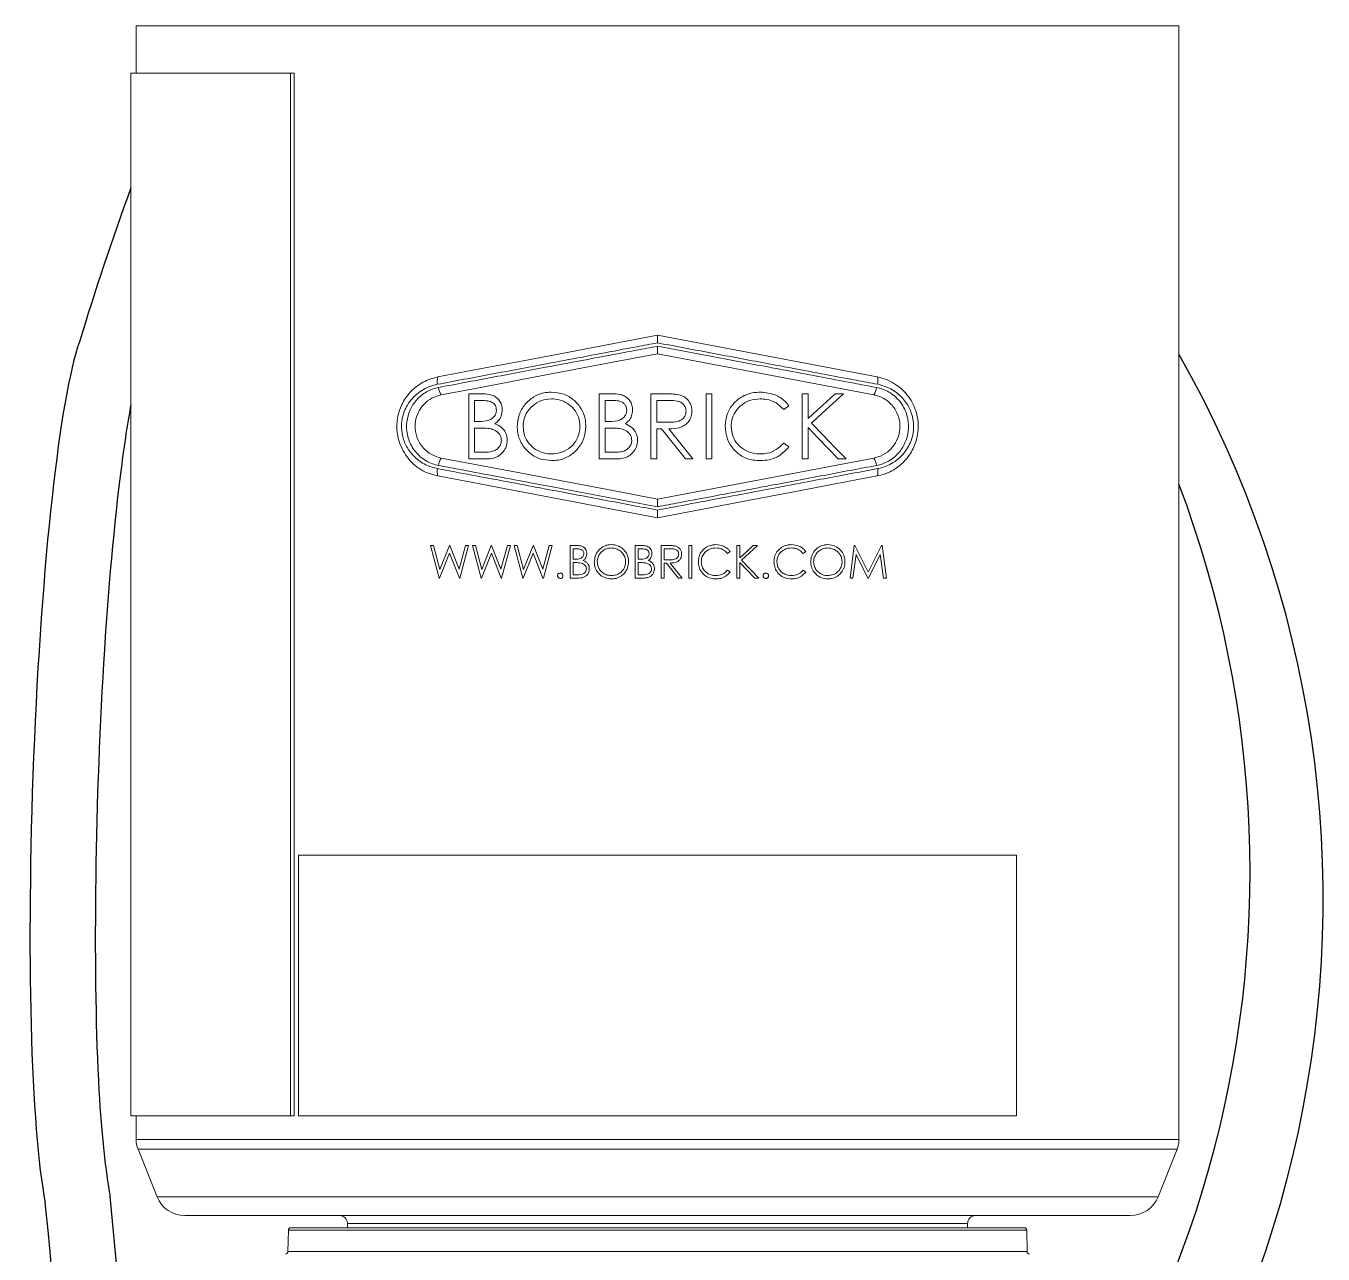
# Model space of a CAD drawing. Header units: inches. Extents: x 4.3 to 18.3, y 1.7 to 16.3.
# Drawn here: x 4.323 to 6.81, y 7.408 to 9.764 of the extents above; entities that cross this region are included whole.
import ezdxf

# ---------------------------------------------------------------- set-up
doc = ezdxf.new("R2010")
doc.units = ezdxf.units.IN
doc.header["$MEASUREMENT"] = 0
doc.layers.add('Object', color=4, linetype='Continuous')

msp = doc.modelspace()

# ---------------------------------------------------------------- linework, layer by layer
at = {"layer": 'Object', "color": 4, "linetype": 'Continuous', "lineweight": 15}
for p, q in [((4.533913, 9.763603), (6.533913, 9.763603)), ((4.533913, 9.763603), (4.533913, 9.67283)), ((6.533913, 7.627206), (6.533913, 9.763603)), ((4.523913, 9.67283), (4.829901, 9.67283)), ((4.523913, 9.67283), (4.523913, 7.67283)), ((4.836872, 9.67283), (4.829901, 9.67283)), ((4.829901, 9.67283), (4.829901, 7.67283)), ((4.836872, 9.67283), (4.836872, 7.67283)), ((5.533913, 9.170234), (5.955254, 9.090234)), ((5.542425, 9.15401), (5.533913, 9.155614)), ((5.533913, 9.134609), (5.948725, 9.055849)), ((5.171957, 9.057916), (5.196347, 9.057916)), ((5.171957, 8.932916), (5.171957, 9.057916)), ((5.421957, 9.057916), (5.446347, 9.057916)), ((5.421957, 8.932916), (5.421957, 9.057916)), ((5.521316, 9.057916), (5.546331, 9.057916)), ((5.521316, 8.932916), (5.521316, 9.057916)), ((5.627086, 9.057916), (5.638304, 9.057916)), ((5.627086, 8.932916), (5.627086, 9.057916)), ((5.638304, 9.057916), (5.638304, 8.932916)), ((5.811381, 9.057916), (5.822599, 9.057916)), ((5.811381, 8.932916), (5.811381, 9.057916)), ((5.822599, 9.057916), (5.822599, 9.010314)), ((5.874707, 9.057916), (5.890708, 9.057916)), ((5.183175, 9.045095), (5.183175, 9.005031)), ((5.1984, 9.045095), (5.183175, 9.045095)), ((5.433175, 9.045095), (5.433175, 9.005031)), ((5.4484, 9.045095), (5.433175, 9.045095)), ((5.555972, 9.045095), (5.532534, 9.045095)), ((5.532534, 9.045095), (5.532534, 9.003428)), ((5.78574, 9.034979), (5.775924, 9.027467)), ((5.183175, 9.005031), (5.190713, 9.005031)), ((5.183175, 8.99221), (5.183175, 8.945736)), ((5.190612, 8.99221), (5.183175, 8.99221)), ((5.433175, 9.005031), (5.440713, 9.005031)), ((5.433175, 8.99221), (5.433175, 8.945736)), ((5.440612, 8.99221), (5.433175, 8.99221)), ((5.532534, 9.003428), (5.555421, 9.003253)), ((5.532534, 8.990608), (5.532534, 8.932916)), ((5.541649, 8.990608), (5.532534, 8.990608)), ((5.555521, 8.990608), (5.601445, 8.932916)), ((5.822599, 8.993237), (5.822599, 8.932916)), ((5.775924, 8.963364), (5.78574, 8.955927)), ((5.205762, 8.932916), (5.171957, 8.932916)), ((5.183175, 8.945736), (5.199151, 8.945736)), ((5.455762, 8.932916), (5.421957, 8.932916)), ((5.433175, 8.945736), (5.449151, 8.945736)), ((5.532534, 8.932916), (5.521316, 8.932916)), ((5.948725, 8.93462), (5.533913, 8.85586)), ((5.601445, 8.932916), (5.587573, 8.932916)), ((5.638304, 8.932916), (5.627086, 8.932916)), ((5.822599, 8.932916), (5.811381, 8.932916)), ((5.895515, 8.932916), (5.880566, 8.932916)), ((5.525402, 8.836459), (5.533913, 8.834855)), ((5.098585, 8.766902), (5.104382, 8.766902)), ((5.115212, 8.704402), (5.098585, 8.766902)), ((5.104382, 8.766902), (5.116614, 8.721066)), ((5.116614, 8.721066), (5.134806, 8.766902)), ((5.134806, 8.766902), (5.135619, 8.766902)), ((5.135619, 8.766902), (5.153473, 8.721379)), ((5.153473, 8.721379), (5.165768, 8.766902)), ((5.171502, 8.766902), (5.15465, 8.704402)), ((5.165768, 8.766902), (5.171502, 8.766902)), ((5.178713, 8.766902), (5.18451, 8.766902)), ((5.19534, 8.704402), (5.178713, 8.766902)), ((5.18451, 8.766902), (5.196742, 8.721066)), ((5.196742, 8.721066), (5.214934, 8.766902)), ((5.214934, 8.766902), (5.215748, 8.766902)), ((5.215748, 8.766902), (5.233601, 8.721379)), ((5.233601, 8.721379), (5.245896, 8.766902)), ((5.25163, 8.766902), (5.234778, 8.704402)), ((5.245896, 8.766902), (5.25163, 8.766902)), ((5.258842, 8.766902), (5.264638, 8.766902)), ((5.275468, 8.704402), (5.258842, 8.766902)), ((5.264638, 8.766902), (5.27687, 8.721066)), ((5.27687, 8.721066), (5.295062, 8.766902)), ((5.295062, 8.766902), (5.295876, 8.766902)), ((5.295876, 8.766902), (5.313729, 8.721379)), ((5.313729, 8.721379), (5.326024, 8.766902)), ((5.331758, 8.766902), (5.314906, 8.704402)), ((5.326024, 8.766902), (5.331758, 8.766902)), ((5.366213, 8.766902), (5.378408, 8.766902)), ((5.366213, 8.704402), (5.366213, 8.766902)), ((5.371822, 8.760492), (5.371822, 8.74046)), ((5.379435, 8.760492), (5.371822, 8.760492)), ((5.491213, 8.766902), (5.503408, 8.766902)), ((5.491213, 8.704402), (5.491213, 8.766902)), ((5.496822, 8.760492), (5.496822, 8.74046)), ((5.504435, 8.760492), (5.496822, 8.760492)), ((5.540893, 8.766902), (5.5534, 8.766902)), ((5.540893, 8.704402), (5.540893, 8.766902)), ((5.546502, 8.760492), (5.546502, 8.739658)), ((5.558221, 8.760492), (5.546502, 8.760492)), ((5.593777, 8.704402), (5.593777, 8.766902)), ((5.593777, 8.766902), (5.599386, 8.766902)), ((5.599386, 8.766902), (5.599386, 8.704402)), ((5.685925, 8.766902), (5.691534, 8.766902)), ((5.685925, 8.704402), (5.685925, 8.766902)), ((5.691534, 8.766902), (5.691534, 8.743101)), ((5.725588, 8.766902), (5.694877, 8.738857)), ((5.717588, 8.766902), (5.725588, 8.766902)), ((5.903072, 8.704402), (5.911323, 8.766902)), ((5.911323, 8.766902), (5.912124, 8.766902)), ((5.912124, 8.766902), (5.937928, 8.71562)), ((5.963669, 8.766902), (5.964483, 8.766902)), ((5.964483, 8.766902), (5.972784, 8.704402)), ((5.135044, 8.752204), (5.116013, 8.704402)), ((5.153849, 8.704402), (5.135044, 8.752204)), ((5.215172, 8.752204), (5.196141, 8.704402)), ((5.233977, 8.704402), (5.215172, 8.752204)), ((5.2953, 8.752204), (5.276269, 8.704402)), ((5.314105, 8.704402), (5.2953, 8.752204)), ((5.371822, 8.74046), (5.375591, 8.74046)), ((5.371822, 8.73405), (5.371822, 8.710812)), ((5.375541, 8.73405), (5.371822, 8.73405)), ((5.496822, 8.74046), (5.500591, 8.74046)), ((5.496822, 8.73405), (5.496822, 8.710812)), ((5.500541, 8.73405), (5.496822, 8.73405)), ((5.546502, 8.739658), (5.557945, 8.739571)), ((5.546502, 8.733248), (5.546502, 8.704402)), ((5.551059, 8.733248), (5.546502, 8.733248)), ((5.574021, 8.704402), (5.551059, 8.733248)), ((5.557995, 8.733248), (5.580957, 8.704402)), ((5.673104, 8.755434), (5.668197, 8.751678)), ((5.691534, 8.734563), (5.691534, 8.704402)), ((5.694877, 8.738857), (5.727992, 8.704402)), ((5.818136, 8.755434), (5.813229, 8.751678)), ((5.914691, 8.749474), (5.908719, 8.704402)), ((5.93734, 8.704402), (5.914691, 8.749474)), ((5.961165, 8.749374), (5.938604, 8.704402)), ((5.96715, 8.704402), (5.961165, 8.749374)), ((5.371822, 8.710812), (5.37981, 8.710812)), ((5.496822, 8.710812), (5.50481, 8.710812)), ((5.668197, 8.719626), (5.673104, 8.715908)), ((5.813229, 8.719626), (5.818136, 8.715908)), ((5.116013, 8.704402), (5.115212, 8.704402)), ((5.15465, 8.704402), (5.153849, 8.704402)), ((5.196141, 8.704402), (5.19534, 8.704402)), ((5.234778, 8.704402), (5.233977, 8.704402)), ((5.276269, 8.704402), (5.275468, 8.704402)), ((5.314906, 8.704402), (5.314105, 8.704402)), ((5.383115, 8.704402), (5.366213, 8.704402)), ((5.508115, 8.704402), (5.491213, 8.704402)), ((5.546502, 8.704402), (5.540893, 8.704402)), ((5.580957, 8.704402), (5.574021, 8.704402)), ((5.599386, 8.704402), (5.593777, 8.704402)), ((5.691534, 8.704402), (5.685925, 8.704402)), ((5.727992, 8.704402), (5.720518, 8.704402)), ((5.908719, 8.704402), (5.903072, 8.704402)), ((5.938604, 8.704402), (5.93734, 8.704402)), ((5.972784, 8.704402), (5.96715, 8.704402)), ((4.845413, 8.17283), (6.222413, 8.17283)), ((4.845413, 8.17283), (4.845413, 7.67283)), ((6.222413, 8.17283), (6.222413, 7.67283)), ((4.523913, 7.67283), (4.829901, 7.67283)), ((4.533913, 7.67283), (4.533913, 7.627206)), ((4.836872, 7.67283), (4.829901, 7.67283)), ((4.845413, 7.67283), (6.222413, 7.67283)), ((4.533913, 7.627206), (6.533913, 7.627206)), ((4.53749, 7.608636), (6.530337, 7.608636)), ((4.53749, 7.608636), (4.573913, 7.517577)), ((6.493913, 7.517577), (6.530337, 7.608636)), ((4.573913, 7.517577), (6.493913, 7.517577)), ((6.440526, 7.481432), (4.627301, 7.481432)), ((4.939163, 7.466432), (6.128663, 7.466432)), ((4.939163, 7.466432), (4.939163, 7.458202)), ((6.128663, 7.458202), (6.128663, 7.466432)), ((4.825828, 7.453289), (4.825115, 7.412471)), ((6.241999, 7.453289), (4.825828, 7.453289)), ((4.830827, 7.458202), (6.237, 7.458202)), ((6.242712, 7.412471), (6.241999, 7.453289)), ((4.825115, 7.412471), (6.242712, 7.412471))]:
    msp.add_line(p, q, dxfattribs=at)
at = {"layer": 'Object', "color": 4, "linetype": 'Continuous', "lineweight": 15, "flags": 128}
for points in [[(5.112573, 9.090234), (5.192953, 9.105496), (5.275911, 9.121248), (5.36082, 9.137369), (5.447038, 9.153739), (5.533913, 9.170234)], [(5.119102, 9.055849), (5.198364, 9.070898), (5.28008, 9.086414), (5.363653, 9.102282), (5.448471, 9.118386), (5.533913, 9.134609)], [(5.822599, 9.010314), (5.840071, 9.026275), (5.857442, 9.042144), (5.874707, 9.057916)], [(5.890708, 9.057916), (5.870385, 9.039358), (5.849908, 9.020658), (5.829284, 9.001826)], [(5.587573, 8.932916), (5.564619, 8.961752), (5.541649, 8.990608)], [(5.880566, 8.932916), (5.861375, 8.952886), (5.84205, 8.972996), (5.822599, 8.993237)], [(5.829284, 9.001826), (5.851536, 8.978674), (5.873617, 8.9557), (5.895515, 8.932916)], [(5.533913, 8.85586), (5.448471, 8.872083), (5.363653, 8.888187), (5.28008, 8.904055), (5.198364, 8.919571), (5.119102, 8.93462)], [(5.533913, 8.820234), (5.447038, 8.836729), (5.36082, 8.8531), (5.275911, 8.869221), (5.192953, 8.884973), (5.112573, 8.900234)], [(5.955254, 8.900234), (5.874874, 8.884973), (5.791916, 8.869221), (5.707006, 8.8531), (5.620788, 8.836729), (5.533913, 8.820234)], [(5.691534, 8.743101), (5.704576, 8.755015), (5.717588, 8.766902)], [(5.937928, 8.71562), (5.95084, 8.741343), (5.963669, 8.766902)], [(5.720518, 8.704402), (5.706044, 8.719463), (5.691534, 8.734563)]]:
    msp.add_lwpolyline(points, dxfattribs=at)
at = {"layer": 'Object', "color": 3}
for centre, radius, start, end in [((4.691508, 8.087511), 2.118857, 306.116621, 29.59616), ((4.571533, 8.140698), 2.098644, 307.72544, 20.760399)]:
    msp.add_arc(centre, radius, start, end, dxfattribs=at)
at = {"layer": 'Object', "color": 4, "linetype": 'Continuous', "lineweight": 15}
for centre, radius, start, end in [((5.137867, 9.081504), 0.026758, 160.956344, 191.686758), ((5.929959, 9.081504), 0.026759, 348.313638, 19.043261), ((5.146184, 9.074228), 0.03273, 187.425535, 214.16315), ((5.921643, 9.074228), 0.03273, 325.83649, 352.574305), ((5.146184, 8.91624), 0.03273, 145.836874, 172.574454), ((5.921643, 8.91624), 0.03273, 7.425706, 34.163485), ((5.137867, 8.908965), 0.026758, 168.31327, 199.043625), ((5.929959, 8.908965), 0.026759, 340.95677, 11.686335), ((4.583913, 7.627206), 0.05, 180, 201.801409), ((6.483913, 7.627206), 0.05, 338.198591, 0), ((4.627301, 7.538932), 0.0575, 201.801409, 270), ((6.440526, 7.538932), 0.0575, 270, 338.198591), ((4.924163, 7.466432), 0.015, 0, 90), ((6.143663, 7.466432), 0.015, 90, 180), ((4.830827, 7.453202), 0.005, 90, 179), ((6.237, 7.453202), 0.005, 1, 90), ((4.820116, 7.412559), 0.005, 276.663916, 359), ((6.247711, 7.412559), 0.005, 181, 263.336084)]:
    msp.add_arc(centre, radius, start, end, dxfattribs=at)
at = {"layer": 'Object', "color": 2}
for radius in [8.843932, 8.718932]:
    msp.add_arc((-4.314091, 6.619902), radius, 355.9094387, 5.8323523, dxfattribs=at)
for centre, major_axis, ratio, start_param, end_param in [((5.641082, 9.597666), (1.075106, 2.206705), 0.39619167, 1.82576062, 1.95842751), ((4.420195, 8.316924), (0.030791, 0.877469), 0.09628836, 0.29287133, 2.7532896)]:
    msp.add_ellipse(centre, major_axis=major_axis, ratio=ratio, start_param=start_param, end_param=end_param, dxfattribs=at)
at = {"layer": 'Object', "color": 4, "linetype": 'Continuous', "lineweight": 15}
for points, knots in [([(5.533913, 9.155614), (5.520797, 9.153142), (5.460934, 9.141861), (5.389505, 9.128404), (5.296135, 9.110817), (5.213511, 9.095257), (5.145612, 9.082475), (5.111663, 9.076083)], [0, 0, 0, 0, 0.09045878, 0.41286411, 0.49328977, 0.74664651, 1, 1, 1, 1]), ([(5.533913, 9.170234), (5.533913, 9.169231), (5.533913, 9.166923), (5.533913, 9.161879), (5.533913, 9.157765), (5.533913, 9.155679), (5.533913, 9.155614)], [0, 0, 0, 0, 0.27485987, 0.63175524, 0.98855057, 1, 1, 1, 1]), ([(5.113728, 9.069998), (5.14709, 9.076292), (5.213814, 9.08888), (5.295131, 9.104216), (5.387823, 9.121693), (5.459801, 9.135262), (5.520231, 9.146651), (5.533913, 9.14923)], [0, 0, 0, 0, 0.25011185, 0.50022685, 0.58106949, 0.90514747, 1, 1, 1, 1]), ([(5.533913, 9.14923), (5.533913, 9.149165), (5.533913, 9.147078), (5.533913, 9.142964), (5.533913, 9.13792), (5.533913, 9.135613), (5.533913, 9.134609)], [0, 0, 0, 0, 0.01144997, 0.36824477, 0.72514013, 1, 1, 1, 1]), ([(5.533913, 9.14923), (5.569978, 9.142433), (5.642106, 9.128838), (5.725007, 9.113208), (5.817005, 9.09586), (5.886046, 9.082838), (5.941502, 9.072375), (5.954098, 9.069998)], [0, 0, 0, 0, 0.24990083, 0.49980056, 0.58064388, 0.90474363, 1, 1, 1, 1]), ([(5.956164, 9.076083), (5.942366, 9.078681), (5.885725, 9.089343), (5.815377, 9.10259), (5.724995, 9.119612), (5.645486, 9.134589), (5.576779, 9.147536), (5.542425, 9.15401)], [0, 0, 0, 0, 0.1059086, 0.43475608, 0.51678374, 0.7583914, 1, 1, 1, 1]), ([(5.112573, 8.900234), (5.105604, 8.902045), (5.087115, 8.906848), (5.061118, 8.924906), (5.040662, 8.954252), (5.032503, 8.987236), (5.035152, 9.017968), (5.046056, 9.044991), (5.064658, 9.067978), (5.087804, 9.083719), (5.105193, 9.088293), (5.112573, 9.090234)], [0, 0, 0, 0, 0.08435265, 0.22381086, 0.35813983, 0.47661263, 0.58064869, 0.68146045, 0.78947066, 0.91064225, 1, 1, 1, 1]), ([(5.955254, 9.090234), (5.95831, 9.089558), (5.97288, 9.08633), (5.997211, 9.073833), (6.021402, 9.047211), (6.032322, 9.018596), (6.034816, 8.99126), (6.030838, 8.965641), (6.017736, 8.939082), (5.996883, 8.917144), (5.974691, 8.904819), (5.959791, 8.901305), (5.955254, 8.900234)], [0, 0, 0, 0, 0.036752584, 0.17524432, 0.312812141, 0.437403418, 0.499759221, 0.604687064, 0.709370849, 0.820343658, 0.945294148, 1, 1, 1, 1]), ([(5.111663, 9.076083), (5.108672, 9.075417), (5.095708, 9.072529), (5.074283, 9.061455), (5.053752, 9.039032), (5.045909, 9.019167), (5.043518, 9.006362), (5.042198, 8.994642), (5.044096, 8.975447), (5.053532, 8.953003), (5.069734, 8.933519), (5.089952, 8.920035), (5.105165, 8.916076), (5.111663, 8.914385)], [0, 0, 0, 0, 0.041756346, 0.181005542, 0.320019379, 0.434194802, 0.444459833, 0.482545795, 0.580500832, 0.679131712, 0.786417349, 0.908762699, 1, 1, 1, 1]), ([(5.113728, 8.92047), (5.109907, 8.921383), (5.097363, 8.924379), (5.078162, 8.935777), (5.060891, 8.956898), (5.053256, 8.979348), (5.051997, 9.001238), (5.056099, 9.022075), (5.067579, 9.04303), (5.085228, 9.059703), (5.10188, 9.067469), (5.111887, 9.069606), (5.113728, 9.069998)], [0, 0, 0, 0, 0.05891646, 0.19342388, 0.32406322, 0.44454208, 0.51452909, 0.62224176, 0.73078945, 0.84635484, 0.97173513, 1, 1, 1, 1]), ([(5.119102, 8.93462), (5.114623, 8.935785), (5.102817, 8.938855), (5.086245, 8.9504), (5.073277, 8.969034), (5.068027, 8.989942), (5.069662, 9.009717), (5.076784, 9.027258), (5.088922, 9.04202), (5.103709, 9.051847), (5.114585, 9.054674), (5.119102, 9.055849)], [0, 0, 0, 0, 0.08503447, 0.22415347, 0.35655312, 0.47462973, 0.58077283, 0.68418777, 0.79357048, 0.91426327, 1, 1, 1, 1]), ([(5.196347, 9.057916), (5.201131, 9.057787), (5.209665, 9.057559), (5.221064, 9.054066), (5.22906, 9.047545), (5.234245, 9.039157), (5.235923, 9.031839), (5.236039, 9.027704), (5.23606, 9.026941)], [0, 0, 0, 0, 0.25810772, 0.46041747, 0.62488164, 0.78909129, 0.96109702, 1, 1, 1, 1]), ([(5.264906, 8.994865), (5.265633, 9.002528), (5.267088, 9.017878), (5.278678, 9.038089), (5.295409, 9.05263), (5.313386, 9.060123), (5.325095, 9.060834), (5.32981, 9.061121)], [0, 0, 0, 0, 0.21961297, 0.43993094, 0.65590946, 0.86142152, 1, 1, 1, 1]), ([(5.32981, 9.061121), (5.33808, 9.060424), (5.353361, 9.059138), (5.372996, 9.047383), (5.387737, 9.031162), (5.39542, 9.012639), (5.396068, 9.000221), (5.396316, 8.995466)], [0, 0, 0, 0, 0.239433069, 0.442446312, 0.644716762, 0.863966385, 1, 1, 1, 1]), ([(5.446347, 9.057916), (5.451864, 9.05777), (5.460677, 9.057537), (5.472243, 9.053341), (5.479654, 9.046824), (5.4846, 9.038249), (5.485935, 9.0313), (5.486046, 9.027431), (5.48606, 9.026941)], [0, 0, 0, 0, 0.28926811, 0.46198731, 0.63565991, 0.79656787, 0.97423648, 1, 1, 1, 1]), ([(5.546331, 9.057916), (5.548701, 9.057907), (5.55344, 9.05789), (5.56291, 9.057673), (5.569957, 9.056797), (5.574652, 9.056213)], [0, 0, 0, 0, 0.2502667, 0.50056245, 1, 1, 1, 1]), ([(5.574652, 9.056213), (5.578393, 9.054994), (5.585897, 9.05255), (5.59443, 9.044277), (5.599243, 9.034401), (5.599655, 9.027577), (5.599842, 9.024487)], [0, 0, 0, 0, 0.26676983, 0.53507781, 0.78947111, 1, 1, 1, 1]), ([(5.663945, 8.996142), (5.664611, 9.003826), (5.665949, 9.019258), (5.678091, 9.038653), (5.694902, 9.052969), (5.713445, 9.060218), (5.725997, 9.060856), (5.731202, 9.061121)], [0, 0, 0, 0, 0.21817104, 0.4381888, 0.63444086, 0.84839515, 1, 1, 1, 1]), ([(5.731202, 9.061121), (5.740917, 9.060132), (5.757771, 9.058417), (5.775964, 9.046849), (5.783127, 9.038152), (5.78574, 9.034979)], [0, 0, 0, 0, 0.463659534, 0.80435494, 1, 1, 1, 1]), ([(5.948725, 9.055849), (5.950856, 9.055371), (5.960349, 9.053242), (5.975964, 9.045025), (5.991176, 9.027933), (5.997929, 9.009903), (5.999488, 8.992569), (5.996904, 8.976109), (5.988318, 8.958971), (5.974749, 8.944991), (5.960652, 8.937393), (5.951407, 8.935244), (5.948725, 8.93462)], [0, 0, 0, 0, 0.04023928, 0.179285045, 0.314989946, 0.437966085, 0.499793075, 0.606600887, 0.71320435, 0.825181953, 0.949285866, 1, 1, 1, 1]), ([(5.954098, 9.069998), (5.957919, 9.069086), (5.970464, 9.06609), (5.989665, 9.054692), (6.006935, 9.033571), (6.014571, 9.011121), (6.01583, 8.989231), (6.011728, 8.968394), (6.000248, 8.947439), (5.982598, 8.930766), (5.965947, 8.922999), (5.955939, 8.920863), (5.954098, 8.92047)], [0, 0, 0, 0, 0.05891618, 0.19342365, 0.32406305, 0.44454194, 0.514529, 0.62224178, 0.73078935, 0.84635478, 0.97173512, 1, 1, 1, 1]), ([(5.956164, 8.914385), (5.959154, 8.915052), (5.972119, 8.91794), (5.993543, 8.929014), (6.014074, 8.951437), (6.021918, 8.971302), (6.024309, 8.984107), (6.025629, 8.995827), (6.023731, 9.015022), (6.014295, 9.037466), (5.998093, 9.05695), (5.977874, 9.070434), (5.962662, 9.074392), (5.956164, 9.076083)], [0, 0, 0, 0, 0.041756351, 0.181005575, 0.320019232, 0.434194783, 0.44445976, 0.482545727, 0.58050073, 0.679131641, 0.786417299, 0.908762422, 1, 1, 1, 1]), ([(5.224842, 9.026716), (5.224668, 9.028849), (5.224357, 9.03264), (5.221682, 9.037411), (5.21766, 9.04119), (5.209809, 9.044659), (5.202996, 9.04492), (5.1984, 9.045095)], [0, 0, 0, 0, 0.16851362, 0.29936745, 0.42973481, 0.61530511, 1, 1, 1, 1]), ([(5.330361, 9.0483), (5.323862, 9.047608), (5.310857, 9.046222), (5.293726, 9.035922), (5.281546, 9.021101), (5.276581, 9.006324), (5.276234, 8.997669), (5.276124, 8.994915)], [0, 0, 0, 0, 0.23254595, 0.4653615, 0.69599786, 0.90327546, 1, 1, 1, 1]), ([(5.385099, 8.995491), (5.384582, 9.001417), (5.383546, 9.013299), (5.374498, 9.028714), (5.36126, 9.040061), (5.346125, 9.047125), (5.335298, 9.047932), (5.330361, 9.0483)], [0, 0, 0, 0, 0.20783243, 0.4167132, 0.61137184, 0.82281549, 1, 1, 1, 1]), ([(5.474842, 9.026716), (5.474601, 9.029274), (5.474194, 9.033589), (5.470655, 9.038619), (5.465752, 9.042365), (5.458064, 9.044743), (5.451907, 9.044967), (5.4484, 9.045095)], [0, 0, 0, 0, 0.20754893, 0.35007094, 0.49175319, 0.71044432, 1, 1, 1, 1]), ([(5.588624, 9.024512), (5.588389, 9.026832), (5.587916, 9.031485), (5.584054, 9.037476), (5.578726, 9.041933), (5.569117, 9.045046), (5.561432, 9.045075), (5.555972, 9.045095)], [0, 0, 0, 0, 0.15817071, 0.31726404, 0.47512814, 0.62710865, 1, 1, 1, 1]), ([(5.730501, 9.0483), (5.723661, 9.047644), (5.709949, 9.046327), (5.692138, 9.035674), (5.680113, 9.02064), (5.675599, 9.006284), (5.675269, 8.997979), (5.675163, 8.99529)], [0, 0, 0, 0, 0.24242719, 0.48602556, 0.70945558, 0.90593162, 1, 1, 1, 1]), ([(5.775924, 9.027467), (5.771306, 9.032135), (5.762057, 9.041483), (5.745368, 9.047499), (5.734695, 9.048074), (5.730501, 9.0483)], [0, 0, 0, 0, 0.37709537, 0.75520992, 1, 1, 1, 1]), ([(5.190713, 9.005031), (5.197329, 9.005024), (5.206537, 9.005014), (5.217297, 9.010459), (5.222454, 9.016353), (5.224673, 9.022257), (5.224803, 9.025694), (5.224842, 9.026716)], [0, 0, 0, 0, 0.43807168, 0.60958358, 0.78208514, 0.93525104, 1, 1, 1, 1]), ([(5.23606, 9.026941), (5.235713, 9.023148), (5.235016, 9.015526), (5.229474, 9.005977), (5.224034, 9.002082), (5.221612, 9.000348)], [0, 0, 0, 0, 0.35462441, 0.71273269, 1, 1, 1, 1]), ([(5.440713, 9.005031), (5.447777, 9.005033), (5.457375, 9.005035), (5.467923, 9.011036), (5.472665, 9.016793), (5.474687, 9.022418), (5.474807, 9.025746), (5.474842, 9.026716)], [0, 0, 0, 0, 0.45468444, 0.6177934, 0.78138715, 0.93626391, 1, 1, 1, 1]), ([(5.48606, 9.026941), (5.48569, 9.023009), (5.485015, 9.015839), (5.479706, 9.006315), (5.474351, 9.002368), (5.471612, 9.000348)], [0, 0, 0, 0, 0.372393619, 0.678920716, 1, 1, 1, 1]), ([(5.555421, 9.003253), (5.561616, 9.003276), (5.570235, 9.003308), (5.580425, 9.007778), (5.585387, 9.012875), (5.588206, 9.018754), (5.588494, 9.02272), (5.588624, 9.024512)], [0, 0, 0, 0, 0.41114894, 0.57205442, 0.73416088, 0.87989096, 1, 1, 1, 1]), ([(5.599842, 9.024487), (5.599475, 9.020294), (5.598808, 9.01269), (5.593127, 9.002985), (5.585245, 8.996337), (5.572532, 8.991188), (5.562321, 8.99084), (5.555521, 8.990608)], [0, 0, 0, 0, 0.197523625, 0.358217424, 0.519165757, 0.679811719, 1, 1, 1, 1]), ([(5.214, 8.990733), (5.210127, 8.991247), (5.204298, 8.992021), (5.196485, 8.992161), (5.19257, 8.992194), (5.190612, 8.99221)], [0, 0, 0, 0, 0.49724231, 0.74855214, 1, 1, 1, 1]), ([(5.234457, 8.968397), (5.234267, 8.970669), (5.233886, 8.97523), (5.230224, 8.981634), (5.224072, 8.987286), (5.218033, 8.989659), (5.214431, 8.990618), (5.214, 8.990733)], [0, 0, 0, 0, 0.20177222, 0.40515117, 0.64925325, 0.95795859, 1, 1, 1, 1]), ([(5.221612, 9.000348), (5.22607, 8.998494), (5.233606, 8.995358), (5.241309, 8.986342), (5.24511, 8.977365), (5.245501, 8.971167), (5.245675, 8.968397)], [0, 0, 0, 0, 0.34058253, 0.57574377, 0.81039734, 1, 1, 1, 1]), ([(5.330812, 8.92971), (5.32271, 8.930425), (5.306434, 8.931862), (5.286143, 8.945074), (5.27142, 8.963083), (5.265425, 8.980843), (5.265024, 8.991673), (5.264906, 8.994865)], [0, 0, 0, 0, 0.23655702, 0.47520271, 0.68812805, 0.9080888, 1, 1, 1, 1]), ([(5.276124, 8.994915), (5.27664, 8.988947), (5.277677, 8.976971), (5.287014, 8.96182), (5.300376, 8.94995), (5.315507, 8.943351), (5.32618, 8.942762), (5.330361, 8.942531)], [0, 0, 0, 0, 0.20951182, 0.42050796, 0.61462113, 0.84904258, 1, 1, 1, 1]), ([(5.330361, 8.942531), (5.337131, 8.943178), (5.350713, 8.944475), (5.368236, 8.955045), (5.379955, 8.969993), (5.384629, 8.984241), (5.384982, 8.992692), (5.385099, 8.995491)], [0, 0, 0, 0, 0.2416363, 0.48471554, 0.7027938, 0.90157663, 1, 1, 1, 1]), ([(5.396316, 8.995466), (5.395643, 8.987677), (5.394291, 8.972033), (5.381974, 8.952332), (5.364864, 8.937414), (5.346749, 8.930448), (5.334932, 8.929901), (5.330812, 8.92971)], [0, 0, 0, 0, 0.2233648, 0.448627, 0.65159153, 0.87850993, 1, 1, 1, 1]), ([(5.464, 8.990733), (5.462069, 8.991047), (5.457241, 8.99183), (5.449408, 8.992126), (5.443547, 8.992182), (5.440612, 8.99221)], [0, 0, 0, 0, 0.24976965, 0.62439977, 1, 1, 1, 1]), ([(5.484457, 8.968397), (5.484256, 8.970751), (5.48385, 8.975479), (5.47994, 8.981991), (5.473396, 8.987808), (5.467393, 8.989677), (5.464, 8.990733)], [0, 0, 0, 0, 0.213968792, 0.42964451, 0.677546241, 1, 1, 1, 1]), ([(5.471612, 9.000348), (5.476262, 8.998386), (5.484114, 8.995073), (5.491713, 8.985656), (5.495203, 8.976818), (5.495535, 8.9709), (5.495675, 8.968397)], [0, 0, 0, 0, 0.34754906, 0.58683222, 0.82532139, 1, 1, 1, 1]), ([(5.679795, 8.95157), (5.677332, 8.954768), (5.670589, 8.963522), (5.66486, 8.979066), (5.664214, 8.991119), (5.663945, 8.996142)], [0, 0, 0, 0, 0.25132598, 0.68799484, 1, 1, 1, 1]), ([(5.675163, 8.99529), (5.675694, 8.989064), (5.676761, 8.97656), (5.68666, 8.960899), (5.700405, 8.949417), (5.715878, 8.943342), (5.726587, 8.942778), (5.731277, 8.942531)], [0, 0, 0, 0, 0.21417432, 0.43014796, 0.62209237, 0.83446475, 1, 1, 1, 1]), ([(5.199151, 8.945736), (5.203828, 8.945808), (5.211576, 8.945926), (5.221821, 8.948542), (5.228643, 8.953609), (5.233448, 8.960295), (5.234122, 8.965706), (5.234457, 8.968397)], [0, 0, 0, 0, 0.30422846, 0.50394021, 0.66963753, 0.83569225, 1, 1, 1, 1]), ([(5.245675, 8.968397), (5.245334, 8.964434), (5.244649, 8.956474), (5.238543, 8.946424), (5.229941, 8.938571), (5.218646, 8.933649), (5.210178, 8.933167), (5.205762, 8.932916)], [0, 0, 0, 0, 0.1923953, 0.38641944, 0.56372734, 0.77247294, 1, 1, 1, 1]), ([(5.449151, 8.945736), (5.453375, 8.945813), (5.460922, 8.945951), (5.471038, 8.948151), (5.478187, 8.953126), (5.482896, 8.959505), (5.484323, 8.96505), (5.484442, 8.968008), (5.484457, 8.968397)], [0, 0, 0, 0, 0.26934498, 0.48133432, 0.64651677, 0.81187797, 0.97526898, 1, 1, 1, 1]), ([(5.495675, 8.968397), (5.495312, 8.964302), (5.494581, 8.956075), (5.487998, 8.945687), (5.478917, 8.937913), (5.467745, 8.933551), (5.459752, 8.933127), (5.455762, 8.932916)], [0, 0, 0, 0, 0.204175, 0.41015325, 0.59804647, 0.79931054, 1, 1, 1, 1]), ([(5.731277, 8.942531), (5.735457, 8.942764), (5.745942, 8.943348), (5.762187, 8.949718), (5.771321, 8.958792), (5.775924, 8.963364)], [0, 0, 0, 0, 0.24742182, 0.62074772, 1, 1, 1, 1]), ([(5.731353, 8.92971), (5.726624, 8.929925), (5.714231, 8.930488), (5.695281, 8.936666), (5.68471, 8.94684), (5.679795, 8.95157)], [0, 0, 0, 0, 0.24814193, 0.6504446, 1, 1, 1, 1]), ([(5.78574, 8.955927), (5.780523, 8.95025), (5.770079, 8.938881), (5.750125, 8.930817), (5.736934, 8.930039), (5.731353, 8.92971)], [0, 0, 0, 0, 0.36532303, 0.73147495, 1, 1, 1, 1]), ([(5.111663, 8.914385), (5.125461, 8.911788), (5.182102, 8.901126), (5.25245, 8.887879), (5.342832, 8.870857), (5.422341, 8.855879), (5.491048, 8.842933), (5.525402, 8.836459)], [0, 0, 0, 0, 0.10590861, 0.43475615, 0.51678367, 0.75839152, 1, 1, 1, 1]), ([(5.533913, 8.841239), (5.497849, 8.848036), (5.425721, 8.86163), (5.34282, 8.877261), (5.250821, 8.894609), (5.181781, 8.907631), (5.126325, 8.918094), (5.113728, 8.92047)], [0, 0, 0, 0, 0.24990099, 0.49980072, 0.58064388, 0.90474363, 1, 1, 1, 1]), ([(5.954098, 8.92047), (5.920737, 8.914177), (5.854013, 8.901589), (5.772696, 8.886253), (5.680004, 8.868776), (5.608025, 8.855207), (5.547596, 8.843818), (5.533913, 8.841239)], [0, 0, 0, 0, 0.25011185, 0.50022701, 0.58106965, 0.90514747, 1, 1, 1, 1]), ([(5.533913, 8.834855), (5.54703, 8.837327), (5.606893, 8.848608), (5.678322, 8.862065), (5.771692, 8.879652), (5.854316, 8.895212), (5.922214, 8.907994), (5.956164, 8.914385)], [0, 0, 0, 0, 0.09045878, 0.41286411, 0.49328961, 0.74664651, 1, 1, 1, 1]), ([(5.533913, 8.85586), (5.533913, 8.854856), (5.533913, 8.852549), (5.533913, 8.847504), (5.533913, 8.843391), (5.533913, 8.841304), (5.533913, 8.841239)], [0, 0, 0, 0, 0.27485977, 0.63175594, 0.98855056, 1, 1, 1, 1]), ([(5.533913, 8.834855), (5.533913, 8.83479), (5.533913, 8.832704), (5.533913, 8.82859), (5.533913, 8.823546), (5.533913, 8.821238), (5.533913, 8.820234)], [0, 0, 0, 0, 0.011450509, 0.368244738, 0.725140527, 1, 1, 1, 1]), ([(5.378408, 8.766902), (5.381156, 8.766829), (5.385558, 8.766713), (5.391352, 8.764622), (5.395078, 8.761341), (5.397551, 8.75703), (5.398203, 8.753561), (5.398258, 8.751645), (5.398265, 8.751415)], [0, 0, 0, 0, 0.2892252, 0.4632063, 0.6382042, 0.79946759, 0.97593374, 1, 1, 1, 1]), ([(5.392656, 8.751302), (5.392535, 8.752582), (5.392331, 8.754739), (5.390567, 8.757247), (5.388123, 8.759121), (5.384279, 8.760315), (5.381194, 8.760428), (5.379435, 8.760492)], [0, 0, 0, 0, 0.206522051, 0.348185999, 0.488988337, 0.708656931, 1, 1, 1, 1]), ([(5.412688, 8.735377), (5.413066, 8.739288), (5.413823, 8.747125), (5.41985, 8.757381), (5.428524, 8.764627), (5.437441, 8.768092), (5.443057, 8.768393), (5.44514, 8.768505)], [0, 0, 0, 0, 0.22672277, 0.45429858, 0.67192221, 0.87835343, 1, 1, 1, 1]), ([(5.445415, 8.762094), (5.442213, 8.761759), (5.435807, 8.761087), (5.42733, 8.756073), (5.42124, 8.74886), (5.418567, 8.741454), (5.418367, 8.736969), (5.418297, 8.735402)], [0, 0, 0, 0, 0.22745075, 0.4551507, 0.68166586, 0.88876551, 1, 1, 1, 1]), ([(5.44514, 8.768505), (5.449232, 8.76816), (5.457464, 8.767467), (5.467643, 8.760964), (5.474943, 8.75212), (5.478075, 8.743241), (5.478313, 8.737578), (5.478393, 8.735677)], [0, 0, 0, 0, 0.23493177, 0.47254264, 0.67331574, 0.89031991, 1, 1, 1, 1]), ([(5.472784, 8.73569), (5.472522, 8.738676), (5.471996, 8.744663), (5.467397, 8.752421), (5.460677, 8.758096), (5.453129, 8.761545), (5.447781, 8.761926), (5.445415, 8.762094)], [0, 0, 0, 0, 0.21090821, 0.4228916, 0.61957754, 0.83167715, 1, 1, 1, 1]), ([(5.503408, 8.766902), (5.506171, 8.766829), (5.510582, 8.766712), (5.516363, 8.76461), (5.520063, 8.761353), (5.522535, 8.757068), (5.523202, 8.753594), (5.523258, 8.751659), (5.523265, 8.751415)], [0, 0, 0, 0, 0.2891547, 0.46174097, 0.63526946, 0.79627281, 0.97427618, 1, 1, 1, 1]), ([(5.517656, 8.751302), (5.517535, 8.752581), (5.517332, 8.754739), (5.515561, 8.757256), (5.513107, 8.759129), (5.509264, 8.760316), (5.506186, 8.760428), (5.504435, 8.760492)], [0, 0, 0, 0, 0.20785435, 0.35064531, 0.49260311, 0.71121227, 1, 1, 1, 1]), ([(5.5534, 8.766902), (5.554585, 8.766898), (5.556954, 8.766889), (5.561689, 8.766781), (5.565213, 8.766343), (5.567561, 8.766051)], [0, 0, 0, 0, 0.2502685, 0.50057266, 1, 1, 1, 1]), ([(5.574547, 8.7502), (5.574429, 8.751361), (5.574192, 8.753688), (5.572259, 8.756685), (5.569594, 8.758913), (5.56479, 8.760467), (5.560949, 8.760482), (5.558221, 8.760492)], [0, 0, 0, 0, 0.15826232, 0.31744796, 0.4753382, 0.62725123, 1, 1, 1, 1]), ([(5.567561, 8.766051), (5.569431, 8.765442), (5.573182, 8.76422), (5.577447, 8.760085), (5.579855, 8.755148), (5.580062, 8.751735), (5.580156, 8.750188)], [0, 0, 0, 0, 0.26665918, 0.53485935, 0.78914511, 1, 1, 1, 1]), ([(5.612207, 8.736015), (5.612543, 8.739875), (5.613219, 8.747628), (5.619354, 8.757368), (5.627842, 8.76453), (5.6371, 8.768073), (5.64332, 8.76838), (5.645836, 8.768505)], [0, 0, 0, 0, 0.22030611, 0.44248208, 0.64043485, 0.85453318, 1, 1, 1, 1]), ([(5.645485, 8.762094), (5.642087, 8.761769), (5.635276, 8.761118), (5.626437, 8.755874), (5.620392, 8.74845), (5.618049, 8.741231), (5.617874, 8.736995), (5.617816, 8.735589)], [0, 0, 0, 0, 0.23916908, 0.4794206, 0.70208745, 0.90114113, 1, 1, 1, 1]), ([(5.668197, 8.751678), (5.665911, 8.753993), (5.661334, 8.758632), (5.652982, 8.761684), (5.647622, 8.761977), (5.645485, 8.762094)], [0, 0, 0, 0, 0.37478949, 0.75079007, 1, 1, 1, 1]), ([(5.645836, 8.768505), (5.650774, 8.767994), (5.659251, 8.767119), (5.668317, 8.761265), (5.671829, 8.756987), (5.673104, 8.755434)], [0, 0, 0, 0, 0.470548596, 0.807786161, 1, 1, 1, 1]), ([(5.757239, 8.736015), (5.757564, 8.739808), (5.758216, 8.747424), (5.764119, 8.757017), (5.772354, 8.7642), (5.78167, 8.768012), (5.788113, 8.768357), (5.790868, 8.768505)], [0, 0, 0, 0, 0.21362564, 0.42901115, 0.62253022, 0.83857957, 1, 1, 1, 1]), ([(5.790517, 8.762094), (5.787043, 8.761755), (5.780078, 8.761075), (5.771068, 8.755587), (5.765126, 8.74789), (5.763034, 8.740782), (5.762891, 8.7368), (5.762848, 8.735589)], [0, 0, 0, 0, 0.24791425, 0.49704892, 0.72350734, 0.91597429, 1, 1, 1, 1]), ([(5.813229, 8.751678), (5.810912, 8.754017), (5.806272, 8.7587), (5.797939, 8.761694), (5.792618, 8.761981), (5.790517, 8.762094)], [0, 0, 0, 0, 0.37645922, 0.75378337, 1, 1, 1, 1]), ([(5.790868, 8.768505), (5.795653, 8.768026), (5.803989, 8.767193), (5.813142, 8.761475), (5.816785, 8.757069), (5.818136, 8.755434)], [0, 0, 0, 0, 0.45882404, 0.79921399, 1, 1, 1, 1]), ([(5.827752, 8.735377), (5.828109, 8.739176), (5.828824, 8.746787), (5.83452, 8.75681), (5.842695, 8.764046), (5.851685, 8.767943), (5.857636, 8.768335), (5.860204, 8.768505)], [0, 0, 0, 0, 0.21519206, 0.43108201, 0.64298618, 0.84594211, 1, 1, 1, 1]), ([(5.860479, 8.762094), (5.857181, 8.76174), (5.850578, 8.761031), (5.841859, 8.755689), (5.835792, 8.748014), (5.833544, 8.740701), (5.833401, 8.736574), (5.833361, 8.735402)], [0, 0, 0, 0, 0.24060605, 0.48173563, 0.71372063, 0.91871521, 1, 1, 1, 1]), ([(5.860204, 8.768505), (5.865025, 8.768016), (5.874264, 8.767081), (5.885066, 8.758863), (5.891718, 8.748775), (5.893349, 8.740575), (5.893442, 8.736352), (5.893457, 8.735677)], [0, 0, 0, 0, 0.28290609, 0.54210619, 0.76304314, 0.96211671, 1, 1, 1, 1]), ([(5.887848, 8.73569), (5.88761, 8.738536), (5.887132, 8.744241), (5.882963, 8.751715), (5.876796, 8.757391), (5.869147, 8.761314), (5.863379, 8.761833), (5.860479, 8.762094)], [0, 0, 0, 0, 0.19506545, 0.39100085, 0.58049248, 0.78910042, 1, 1, 1, 1]), ([(5.387235, 8.733311), (5.385305, 8.733567), (5.382398, 8.733954), (5.378488, 8.734025), (5.376523, 8.734041), (5.375541, 8.73405)], [0, 0, 0, 0, 0.49703541, 0.74843784, 1, 1, 1, 1]), ([(5.375591, 8.74046), (5.379088, 8.74046), (5.383857, 8.74046), (5.389148, 8.743417), (5.391551, 8.746306), (5.392577, 8.74914), (5.392638, 8.750813), (5.392656, 8.751302)], [0, 0, 0, 0, 0.4520262, 0.61645708, 0.78146157, 0.93602131, 1, 1, 1, 1]), ([(5.397463, 8.722143), (5.397364, 8.723313), (5.397163, 8.725661), (5.39523, 8.728907), (5.391963, 8.731835), (5.38895, 8.732775), (5.387235, 8.733311)], [0, 0, 0, 0, 0.21180471, 0.42529926, 0.67277377, 1, 1, 1, 1]), ([(5.398265, 8.751415), (5.398082, 8.749461), (5.397747, 8.745886), (5.395101, 8.741115), (5.392419, 8.739136), (5.391041, 8.738119)], [0, 0, 0, 0, 0.36919184, 0.67570736, 1, 1, 1, 1]), ([(5.391041, 8.738119), (5.393349, 8.737147), (5.397247, 8.735506), (5.401056, 8.730833), (5.402828, 8.726401), (5.402999, 8.723417), (5.403072, 8.722143)], [0, 0, 0, 0, 0.34631555, 0.58486241, 0.82266633, 1, 1, 1, 1]), ([(5.44564, 8.7028), (5.441671, 8.703141), (5.433697, 8.703828), (5.42369, 8.710178), (5.416292, 8.71892), (5.413012, 8.727855), (5.412767, 8.733528), (5.412688, 8.735377)], [0, 0, 0, 0, 0.23017059, 0.4624022, 0.66973139, 0.89239151, 1, 1, 1, 1]), ([(5.418297, 8.735402), (5.418565, 8.732357), (5.419104, 8.726245), (5.423987, 8.718539), (5.430876, 8.712618), (5.438398, 8.709562), (5.44352, 8.709305), (5.445415, 8.70921)], [0, 0, 0, 0, 0.21615629, 0.43390959, 0.63231045, 0.86394238, 1, 1, 1, 1]), ([(5.445415, 8.70921), (5.448766, 8.709528), (5.455486, 8.710165), (5.464147, 8.71532), (5.470039, 8.722635), (5.47252, 8.729809), (5.472716, 8.734168), (5.472784, 8.73569)], [0, 0, 0, 0, 0.23700898, 0.47534667, 0.69137606, 0.89229861, 1, 1, 1, 1]), ([(5.478393, 8.735677), (5.478052, 8.731756), (5.477366, 8.72388), (5.471112, 8.713967), (5.462445, 8.706502), (5.453401, 8.703139), (5.447581, 8.702884), (5.44564, 8.7028)], [0, 0, 0, 0, 0.22634911, 0.45462793, 0.66007762, 0.88665628, 1, 1, 1, 1]), ([(5.512235, 8.733311), (5.511267, 8.733469), (5.509333, 8.733785), (5.505423, 8.734006), (5.502493, 8.734032), (5.500541, 8.73405)], [0, 0, 0, 0, 0.25049463, 0.50068016, 1, 1, 1, 1]), ([(5.500591, 8.74046), (5.504136, 8.740461), (5.50895, 8.740463), (5.514217, 8.743481), (5.516577, 8.746359), (5.517579, 8.749164), (5.517638, 8.750822), (5.517656, 8.751302)], [0, 0, 0, 0, 0.4555394, 0.6184077, 0.78173584, 0.93676418, 1, 1, 1, 1]), ([(5.522463, 8.722143), (5.522362, 8.723321), (5.522159, 8.725687), (5.520201, 8.728945), (5.516928, 8.73185), (5.513928, 8.732784), (5.512235, 8.733311)], [0, 0, 0, 0, 0.21434878, 0.43040758, 0.67850639, 1, 1, 1, 1]), ([(5.523265, 8.751415), (5.523079, 8.749447), (5.522741, 8.74586), (5.520086, 8.7411), (5.517409, 8.739127), (5.516041, 8.738119)], [0, 0, 0, 0, 0.37290343, 0.67954128, 1, 1, 1, 1]), ([(5.516041, 8.738119), (5.518369, 8.737136), (5.5223, 8.735476), (5.526098, 8.730761), (5.527837, 8.726344), (5.528003, 8.723389), (5.528072, 8.722143)], [0, 0, 0, 0, 0.34773643, 0.58722522, 0.82591881, 1, 1, 1, 1]), ([(5.557945, 8.739571), (5.561042, 8.739582), (5.565351, 8.739598), (5.570447, 8.741833), (5.572927, 8.74438), (5.574337, 8.74732), (5.574481, 8.749303), (5.574547, 8.7502)], [0, 0, 0, 0, 0.41118436, 0.572024647, 0.734065161, 0.879747652, 1, 1, 1, 1]), ([(5.580156, 8.750188), (5.579972, 8.74809), (5.579638, 8.744287), (5.576795, 8.739433), (5.572852, 8.73611), (5.566496, 8.733538), (5.561393, 8.733364), (5.557995, 8.733248)], [0, 0, 0, 0, 0.19771258, 0.35839621, 0.51933948, 0.67993004, 1, 1, 1, 1]), ([(5.620132, 8.71373), (5.618898, 8.715333), (5.615511, 8.719732), (5.61266, 8.727506), (5.61234, 8.733524), (5.612207, 8.736015)], [0, 0, 0, 0, 0.25155251, 0.69024197, 1, 1, 1, 1]), ([(5.617816, 8.735589), (5.618085, 8.732459), (5.618625, 8.726172), (5.623634, 8.718304), (5.630581, 8.712562), (5.638303, 8.709597), (5.643604, 8.709326), (5.645873, 8.70921)], [0, 0, 0, 0, 0.21652942, 0.43488594, 0.6284656, 0.84100105, 1, 1, 1, 1]), ([(5.765164, 8.71373), (5.76394, 8.715318), (5.760603, 8.719646), (5.757707, 8.727411), (5.757378, 8.733458), (5.757239, 8.736015)], [0, 0, 0, 0, 0.25070664, 0.68319527, 1, 1, 1, 1]), ([(5.762848, 8.735589), (5.763107, 8.732516), (5.763627, 8.726344), (5.768442, 8.718594), (5.775175, 8.712836), (5.782948, 8.709649), (5.788432, 8.709346), (5.790905, 8.70921)], [0, 0, 0, 0, 0.20970431, 0.42113136, 0.61071821, 0.82443969, 1, 1, 1, 1]), ([(5.860705, 8.7028), (5.856564, 8.70317), (5.848243, 8.703915), (5.837844, 8.710895), (5.830588, 8.720257), (5.827951, 8.72897), (5.827793, 8.734036), (5.827752, 8.735377)], [0, 0, 0, 0, 0.24657788, 0.49560818, 0.71159418, 0.92366562, 1, 1, 1, 1]), ([(5.833361, 8.735402), (5.833613, 8.732452), (5.834121, 8.72653), (5.838985, 8.718515), (5.846155, 8.712407), (5.853908, 8.709509), (5.858755, 8.709288), (5.860479, 8.70921)], [0, 0, 0, 0, 0.20440057, 0.41025992, 0.64246101, 0.87282667, 1, 1, 1, 1]), ([(5.860479, 8.70921), (5.864016, 8.709564), (5.871111, 8.710276), (5.880141, 8.716015), (5.885888, 8.72407), (5.88773, 8.731046), (5.887825, 8.734789), (5.887848, 8.73569)], [0, 0, 0, 0, 0.25623206, 0.51392055, 0.7425437, 0.9380066, 1, 1, 1, 1]), ([(5.893457, 8.735677), (5.893147, 8.731947), (5.892524, 8.724459), (5.886926, 8.714961), (5.878934, 8.707481), (5.86977, 8.70332), (5.863293, 8.702948), (5.860705, 8.7028)], [0, 0, 0, 0, 0.20901843, 0.41966557, 0.6135903, 0.84555592, 1, 1, 1, 1]), ([(5.342175, 8.708809), (5.342238, 8.70946), (5.342364, 8.710769), (5.343448, 8.712371), (5.344882, 8.713524), (5.346278, 8.713959), (5.347129, 8.714004), (5.347383, 8.714017)], [0, 0, 0, 0, 0.23512969, 0.47287952, 0.68395098, 0.90541678, 1, 1, 1, 1]), ([(5.347383, 8.703601), (5.346635, 8.70369), (5.345203, 8.703861), (5.343552, 8.705137), (5.342476, 8.706712), (5.342218, 8.708013), (5.34218, 8.708714), (5.342175, 8.708809)], [0, 0, 0, 0, 0.27549891, 0.52728098, 0.74313652, 0.96522547, 1, 1, 1, 1]), ([(5.347383, 8.714017), (5.348154, 8.713931), (5.349616, 8.713768), (5.351263, 8.71243), (5.352348, 8.710861), (5.352549, 8.709568), (5.352587, 8.708895), (5.352592, 8.708809)], [0, 0, 0, 0, 0.28195683, 0.53512088, 0.75384878, 0.96845651, 1, 1, 1, 1]), ([(5.352592, 8.708809), (5.352507, 8.708059), (5.352348, 8.706654), (5.351083, 8.705011), (5.349553, 8.703925), (5.348222, 8.703644), (5.347512, 8.703607), (5.347383, 8.703601)], [0, 0, 0, 0, 0.27050018, 0.50686009, 0.73541033, 0.95224674, 1, 1, 1, 1]), ([(5.37981, 8.710812), (5.381966, 8.710851), (5.385754, 8.710919), (5.390817, 8.712052), (5.394363, 8.714541), (5.396711, 8.717747), (5.397397, 8.720511), (5.397456, 8.721969), (5.397463, 8.722143)], [0, 0, 0, 0, 0.27567742, 0.48453871, 0.6499526, 0.81558152, 0.97803561, 1, 1, 1, 1]), ([(5.403072, 8.722143), (5.402893, 8.720108), (5.402531, 8.716019), (5.399285, 8.710858), (5.394788, 8.706959), (5.38919, 8.704728), (5.385146, 8.704511), (5.383115, 8.704402)], [0, 0, 0, 0, 0.202037987, 0.405845371, 0.591786794, 0.795004603, 1, 1, 1, 1]), ([(5.50481, 8.710812), (5.506917, 8.710851), (5.510692, 8.71092), (5.515749, 8.712017), (5.519327, 8.714506), (5.521682, 8.717695), (5.522396, 8.720467), (5.522456, 8.721948), (5.522463, 8.722143)], [0, 0, 0, 0, 0.26831925, 0.48075461, 0.64602619, 0.81147241, 0.97513476, 1, 1, 1, 1]), ([(5.528072, 8.722143), (5.52789, 8.720094), (5.527524, 8.715978), (5.524228, 8.71078), (5.51968, 8.706893), (5.514096, 8.704719), (5.510104, 8.704507), (5.508115, 8.704402)], [0, 0, 0, 0, 0.2045021, 0.41080917, 0.59905631, 0.800283, 1, 1, 1, 1]), ([(5.645911, 8.7028), (5.643516, 8.70291), (5.637316, 8.703195), (5.627847, 8.706305), (5.622598, 8.711356), (5.620132, 8.71373)], [0, 0, 0, 0, 0.25021154, 0.64767529, 1, 1, 1, 1]), ([(5.645873, 8.70921), (5.647993, 8.709329), (5.65321, 8.709624), (5.661342, 8.71282), (5.665878, 8.717325), (5.668197, 8.719626)], [0, 0, 0, 0, 0.25073671, 0.6171293, 1, 1, 1, 1]), ([(5.673104, 8.715908), (5.670526, 8.713094), (5.665363, 8.707457), (5.655379, 8.703366), (5.648753, 8.70297), (5.645911, 8.7028)], [0, 0, 0, 0, 0.36288228, 0.72676014, 1, 1, 1, 1]), ([(5.736406, 8.708809), (5.736468, 8.709459), (5.736594, 8.710766), (5.737674, 8.712364), (5.739102, 8.713518), (5.740499, 8.713959), (5.741354, 8.714004), (5.741614, 8.714017)], [0, 0, 0, 0, 0.23427716, 0.47117729, 0.68157861, 0.90325383, 1, 1, 1, 1]), ([(5.741614, 8.703601), (5.740869, 8.703689), (5.739438, 8.703859), (5.737783, 8.705135), (5.736705, 8.706714), (5.736448, 8.708015), (5.736411, 8.708715), (5.736406, 8.708809)], [0, 0, 0, 0, 0.2749583, 0.52809267, 0.74412453, 0.96561499, 1, 1, 1, 1]), ([(5.741614, 8.714017), (5.742381, 8.713932), (5.743843, 8.71377), (5.745494, 8.712432), (5.746581, 8.710856), (5.74678, 8.709563), (5.746818, 8.708893), (5.746822, 8.708809)], [0, 0, 0, 0, 0.281147853, 0.53635092, 0.755671165, 0.96926499, 1, 1, 1, 1]), ([(5.746822, 8.708809), (5.746738, 8.708059), (5.746579, 8.706656), (5.74532, 8.705019), (5.743797, 8.703932), (5.742464, 8.703644), (5.741747, 8.703608), (5.741614, 8.703601)], [0, 0, 0, 0, 0.26981966, 0.50440834, 0.73263511, 0.9503417, 1, 1, 1, 1]), ([(5.790943, 8.7028), (5.786178, 8.7032), (5.779056, 8.703799), (5.770406, 8.70843), (5.766945, 8.711929), (5.765164, 8.71373)], [0, 0, 0, 0, 0.49532964, 0.74023991, 1, 1, 1, 1]), ([(5.790905, 8.70921), (5.79513, 8.709676), (5.802985, 8.710542), (5.809931, 8.715991), (5.812803, 8.719157), (5.813229, 8.719626)], [0, 0, 0, 0, 0.49772491, 0.92562351, 1, 1, 1, 1]), ([(5.818136, 8.715908), (5.815521, 8.713064), (5.810285, 8.707371), (5.800318, 8.703354), (5.793742, 8.702965), (5.790943, 8.7028)], [0, 0, 0, 0, 0.36438073, 0.7294464, 1, 1, 1, 1])]:
    msp.add_open_spline(points, degree=3, knots=knots, dxfattribs=at)
at = {"layer": 'Object', "color": 2}
msp.add_open_spline([(4.523913, 9.037056), (4.517594, 9.003495), (4.51114, 8.961917), (4.491806, 8.812032), (4.480008, 8.681468), (4.454023, 8.256152), (4.450738, 7.931432), (4.467421, 7.634896), (4.475124, 7.566437), (4.48406, 7.518605)], degree=3, knots=[0.56374182, 0.56374182, 0.56374182, 0.56374182, 0.80020999, 0.80020999, 1.30754865, 1.30754865, 2.33087403, 2.33087403, 2.7532896, 2.7532896, 2.7532896, 2.7532896], dxfattribs=at)

doc.saveas('drawing.dxf')
